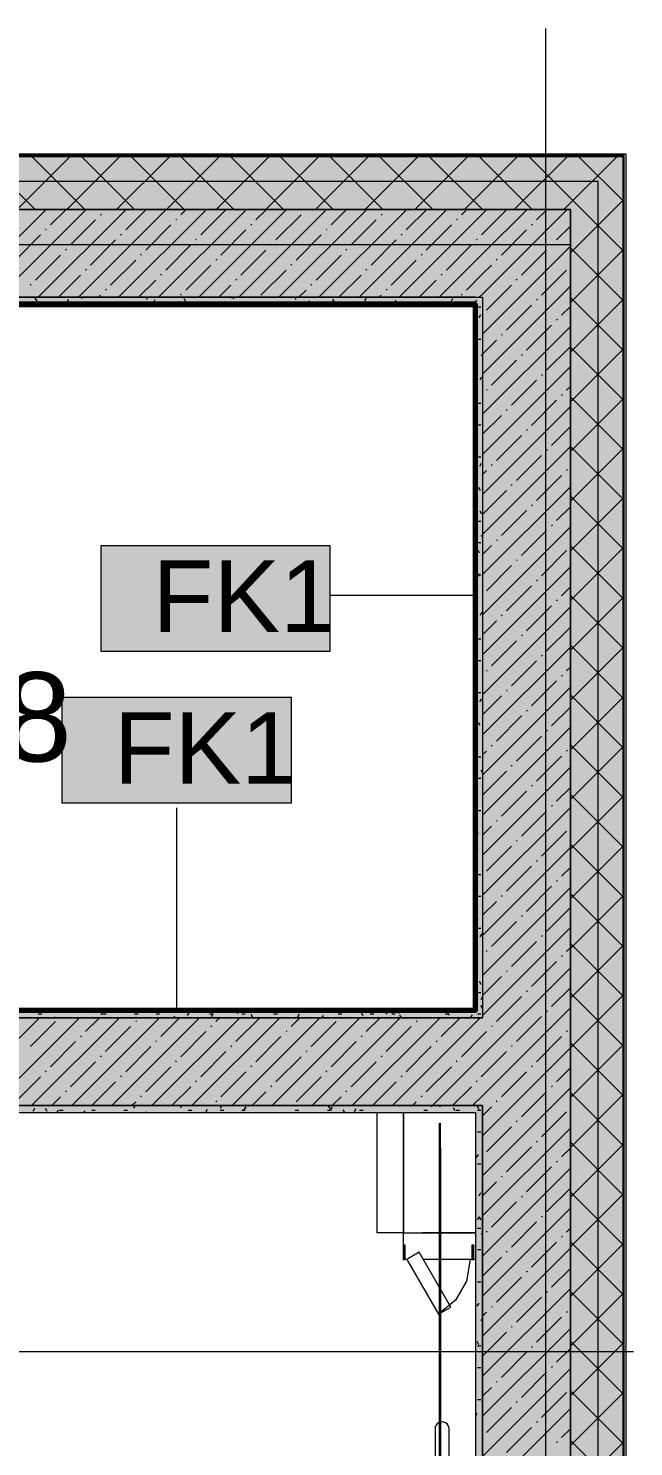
# Model space of a CAD drawing. Header units: millimetres. Extents: x -3817 to 677485, y -22715 to 103890.
# Drawn here: x 450817 to 452539, y 19799 to 23834 of the extents above; entities that cross this region are included whole.
import ezdxf

# ---------------------------------------------------------------- set-up
doc = ezdxf.new("R2010")
doc.units = ezdxf.units.MM
doc.layers.add('PDF _Геометрия', color=7, linetype='Continuous', true_color=0x1d1d1d)
doc.layers.add('PDF _Сплошная заливка', color=7, linetype='Continuous', true_color=0xffffff)
doc.layers.add('PDF _Текст', color=7, linetype='Continuous')
doc.styles.add('PDF GOST-Common', font='arial.ttf')

msp = doc.modelspace()

# ---------------------------------------------------------------- hatches: boundary and pattern name
at = {"layer": 'PDF _Сплошная заливка', "transparency": 33554559}
h = msp.add_hatch(color=256, dxfattribs=at)
h.paths.add_polyline_path([(452358.6, 23319), (452508.6, 23319), (452508.6, 23469), (447428.9, 23469), (447428.9, 23319), (450643.6, 23319)], flags=0)
h.paths.add_polyline_path([(437714.3, 23319), (438528.6, 23319), (438528.6, 23469), (437229.1, 23469), (437229.1, 23319), (437628.6, 23319)], flags=0)
h.paths.add_polyline_path([(436329.1, 23319), (436329.1, 23469), (435029.1, 23469), (435029.1, 23319), (435128.5, 23319)], flags=0)
h.paths.add_polyline_path([(445471.9, 23319), (446528.9, 23319), (446528.9, 23469), (445179.1, 23469), (445179.1, 23319)], flags=0)
h.paths.add_polyline_path([(439428.6, 23319), (440579.1, 23319), (440579.1, 23469), (439428.6, 23469)], flags=0)
h.paths.add_polyline_path([(444179, 23319), (444279.1, 23319), (444279.1, 23469), (442879.1, 23469), (442879.1, 23319), (443532.5, 23319)], flags=0)
h.paths.add_polyline_path([(433835.5, 23319), (434129.1, 23319), (434129.1, 23469), (432708.9, 23469), (432708.9, 23319), (433448.6, 23319)], flags=0)
h.paths.add_polyline_path([(427858.6, 23319), (428428.6, 23319), (428428.6, 23469), (423888.6, 23469), (423888.6, 23319), (427370.9, 23319)], flags=0)
h.paths.add_polyline_path([(429328.6, 23319), (430528.9, 23319), (430528.9, 23469), (429328.6, 23469)], flags=0)
h.paths.add_polyline_path([(420588.6, 23319), (420588.6, 23469), (420338.6, 23469), (420338.6, 23319), (420583, 23319)], flags=0)
h = msp.add_hatch(color=256, dxfattribs=at)
h.paths.add_polyline_path([(452508.6, 1669), (452508.6, 9619), (452358.6, 9619), (452358.6, 1669)], flags=0)
h.paths.add_polyline_path([(452358.6, 11919), (452508.6, 11919), (452508.6, 13839), (452358.6, 13839), (452358.6, 12224.7)], flags=0)
h.paths.add_polyline_path([(452508.6, 15039), (452508.6, 23319), (452358.6, 23319), (452358.6, 15039)], flags=0)
for points in [[(448708.6, 21019), (452108.6, 21019), (452108.6, 21039), (448688.6, 21039), (448688.6, 21019), (448704.2, 21019)], [(452108.6, 20769), (452108.6, 21019), (448708.6, 21019), (448708.6, 20769), (450643.6, 20769)], [(452108.6, 20749), (452108.6, 20769), (448708.6, 20769), (448708.6, 20749), (452088.6, 20749)]]:
    msp.add_hatch(color=256, dxfattribs=at).paths.add_polyline_path(points)

# ---------------------------------------------------------------- linework, layer by layer
at = {"layer": 'PDF _Геометрия', "color": 253, "lineweight": 9, "true_color": 0xaaaaaa}
for points in [[(452288.6, 19067.2), (452288.6, 21334.1), (452288.6, 23834.1)], [(447752.7, 23219), (449858.6, 23219), (452358.6, 23219)], [(452108.6, 20769), (448708.6, 20769)], [(452108.6, 19269), (452108.6, 20769)], [(452073.6, 20331.5), (452062.8, 20269.9), (452031.5, 20215.8), (451983.6, 20175.6)], [(447842.7, 20069), (450038.6, 20069), (452538.6, 20069)]]:
    msp.add_lwpolyline(points, dxfattribs=at)
at = {"layer": 'PDF _Геометрия', "color": 9, "lineweight": 9, "true_color": 0xc0c0c0}
for points in [[(440579.1, 23477), (442879.1, 23477), (442879.1, 23319), (442879.1, 23477), (444279.1, 23477), (444279.1, 23319), (444279.1, 23477), (445179.1, 23477), (445179.1, 23319), (445179.1, 23477), (446528.9, 23477), (446528.9, 23319), (446528.9, 23477), (447428.9, 23477), (447428.9, 23319), (447428.9, 23477), (452516.6, 23477), (452516.6, 23472), (452516.6, 23319), (452516.6, 15039), (452358.6, 15039), (452516.6, 15039), (452516.6, 13839)], [(449010.6, 23049), (452088.6, 23049)], [(452088.6, 23048), (452088.6, 21039)], [(448468.6, 20519), (447959.2, 20519), (447959.2, 21019), (448488.6, 21019), (448688.6, 21019), (452108.6, 21019), (448708.6, 21019), (448708.6, 20769), (452108.6, 20769), (448708.6, 20769), (448708.6, 20749), (448708.6, 20519), (448488.6, 20519)], [(448728.6, 20743.5), (448728.6, 20749), (452088.6, 20749), (452088.6, 18839)], [(451883.6, 20406.5), (451883.6, 20749), (451883.6, 20406.5), (451808.6, 20406.5), (451808.6, 20749)], [(451808.6, 20742.5), (451808.6, 20748)], [(451883.6, 20331.5), (451883.6, 20406.5), (452088.6, 20406.5), (451936.6, 20406.5)], [(452083.6, 20406.5), (451936.6, 20406.5), (452083.6, 20406.5)], [(451893.6, 20331.5), (451888.6, 20331.5)], [(452078.6, 20331.5), (451939.8, 20331.5)], [(452088.6, 20331.5), (452083.6, 20331.5)]]:
    msp.add_lwpolyline(points, dxfattribs=at)
at = {"layer": 'PDF _Геометрия', "color": 7, "lineweight": 9}
for points in [[(452511.6, 15039), (452511.6, 23319), (452511.6, 23469), (452511.6, 23472), (447428.9, 23472)], [(452508.6, 15039), (452508.6, 23319), (452508.6, 23469), (447428.9, 23469)], [(452437.6, 15039), (452437.6, 23398), (447428.9, 23398)], [(448688.6, 22669), (448688.6, 23049), (448688.6, 23069), (448488.6, 23069), (448688.6, 23069), (449005.5, 23069), (452088.6, 23069), (452108.6, 23069), (452108.6, 21039)], [(452088.6, 23069), (449009.6, 23069), (449005.5, 23069), (448997.1, 23069), (448984.6, 23069), (448934.6, 23069), (448688.6, 23069), (448688.6, 23049), (448688.6, 22499), (448688.6, 22668)], [(452108.6, 23069), (452108.6, 21039), (452108.6, 21019)], [(452088.1, 22220.1), (451675.6, 22220.1)], [(451238.6, 21039.5), (451238.6, 21616.2)], [(452087.6, 21039), (448709.6, 21039)], [(452108.6, 20769), (452108.6, 20749), (452108.6, 18839), (452108.6, 20749)], [(452013.6, 15089), (452013.6, 19849), (452013, 19854.2), (452011, 19859), (452007.8, 19863.1), (452003.6, 19866.3), (451998.8, 19868.3), (451993.6, 19869), (451988.5, 19868.3), (451983.6, 19866.3), (451979.5, 19863.1), (451976.3, 19859), (451974.3, 19854.2), (451973.6, 19849), (451973.6, 15089)]]:
    msp.add_lwpolyline(points, dxfattribs=at)
at = {"layer": 'PDF _Геометрия', "lineweight": 9}
for points in [[(450835.5, 23319), (450685.5, 23469)], [(450784.9, 23319), (450934.9, 23469)], [(450976.9, 23319), (450826.9, 23469)], [(450926.3, 23319), (451076.3, 23469)], [(451118.4, 23319), (450968.4, 23469)], [(451067.7, 23319), (451217.7, 23469)], [(451259.8, 23319), (451109.8, 23469)], [(451209.1, 23319), (451359.1, 23469)], [(451401.2, 23319), (451251.2, 23469)], [(451350.5, 23319), (451500.5, 23469)], [(451542.6, 23319), (451392.6, 23469)], [(451492, 23319), (451642, 23469)], [(451684.1, 23319), (451534.1, 23469)], [(451633.4, 23319), (451783.4, 23469)], [(451825.5, 23319), (451675.5, 23469)], [(451774.8, 23319), (451924.8, 23469)], [(451966.9, 23319), (451816.9, 23469)], [(451916.2, 23319), (452066.2, 23469)], [(452108.3, 23319), (451958.3, 23469)], [(452057.6, 23319), (452207.6, 23469)], [(452249.7, 23319), (452099.7, 23469)], [(452199.1, 23319), (452349.1, 23469)], [(452508.6, 23201.5), (452391.2, 23319), (452241.2, 23469)], [(452340.5, 23319), (452490.5, 23469)], [(452508.6, 23342.9), (452382.6, 23469)], [(452358.6, 23195.7), (452481.9, 23319), (452508.6, 23345.7)], [(450616.8, 23069), (450866.8, 23319)], [(450730.8, 23069), (450980.8, 23319)], [(450844.9, 23069), (451094.9, 23319)], [(450879.5, 23274.7), (450923.8, 23319)], [(450936.5, 23217.7), (451007.8, 23289)], [(450958.9, 23069), (451208.9, 23319)], [(451022.1, 23303.2), (451024.4, 23305.6)], [(451036.3, 23317.5), (451037.8, 23319)], [(451073, 23069), (451323, 23319)], [(451093.4, 23260.5), (451151.9, 23319)], [(451187, 23069), (451437, 23319)], [(451235.9, 23289), (451238.3, 23291.4)], [(451250.2, 23303.2), (451265.9, 23319)], [(451301.1, 23069), (451551.1, 23319)], [(451307.2, 23246.2), (451378.5, 23317.5)], [(451415.1, 23069), (451665.1, 23319)], [(451464, 23289), (451494, 23319)], [(451521, 23232), (451592.3, 23303.2)], [(451529.2, 23069), (451779.2, 23319)], [(451606.6, 23317.5), (451608.1, 23319)], [(451643.2, 23069), (451893.2, 23319)], [(451677.9, 23274.7), (451722.1, 23319)], [(451734.9, 23217.7), (451806.2, 23289)], [(451757.3, 23069), (452007.3, 23319)], [(451820.4, 23303.2), (451822.8, 23305.6)], [(451834.7, 23317.5), (451836.2, 23319)], [(451871.3, 23069), (452108.6, 23306.3), (452121.3, 23319)], [(451891.7, 23260.5), (451950.2, 23319)], [(451985.4, 23069), (452108.6, 23192.3), (452235.4, 23319)], [(452034.3, 23289), (452036.6, 23291.4)], [(452048.5, 23303.2), (452064.3, 23319)], [(452099.4, 23069), (452108.6, 23078.2), (452349.4, 23319)], [(452105.5, 23246.2), (452108.6, 23249.3), (452176.8, 23317.5)], [(452262.4, 23289), (452292.4, 23319)], [(450779.7, 23174.9), (450851, 23246.2)], [(450865.3, 23260.5), (450867.6, 23262.8)], [(451079.1, 23246.2), (451081.5, 23248.6)], [(451150.4, 23203.4), (451221.7, 23274.7)], [(451364.2, 23189.2), (451435.5, 23260.5)], [(451449.8, 23274.7), (451452.1, 23277.1)], [(451578.1, 23174.9), (451649.3, 23246.2)], [(451663.6, 23260.5), (451666, 23262.8)], [(451877.4, 23246.2), (451879.8, 23248.6)], [(451948.7, 23203.4), (452020, 23274.7)], [(452162.6, 23189.2), (452233.8, 23260.5)], [(452248.1, 23274.7), (452250.5, 23277.1)], [(452319.4, 23232), (452358.6, 23271.2)], [(450922.3, 23203.4), (450924.7, 23205.8)], [(450993.6, 23160.7), (451064.8, 23232)], [(451207.4, 23146.4), (451278.7, 23217.7)], [(451292.9, 23232), (451295.3, 23234.3)], [(451506.8, 23217.7), (451509.2, 23220.1)], [(451720.6, 23203.4), (451723, 23205.8)], [(451791.9, 23160.7), (451863.2, 23232)], [(452005.8, 23146.4), (452077, 23217.7)], [(452091.3, 23232), (452093.7, 23234.3)], [(452108.6, 22964.2), (452358.6, 23214.2)], [(452305.1, 23217.7), (452307.5, 23220.1)], [(452508.6, 23060.1), (452358.6, 23210.1)], [(452358.6, 23054.3), (452508.6, 23204.3)], [(450836.7, 23117.9), (450908, 23189.2)], [(451050.6, 23103.7), (451121.9, 23174.9)], [(451136.1, 23189.2), (451138.5, 23191.6)], [(451350, 23174.9), (451352.3, 23177.3)], [(451421.2, 23132.2), (451492.5, 23203.4)], [(451635.1, 23117.9), (451706.4, 23189.2)], [(451848.9, 23103.7), (451920.2, 23174.9)], [(451934.5, 23189.2), (451936.8, 23191.6)], [(452148.3, 23174.9), (452150.7, 23177.3)], [(452219.6, 23132.2), (452290.9, 23203.4)], [(450901.9, 23069), (450965.1, 23132.2)], [(450979.3, 23146.4), (450981.7, 23148.8)], [(451193.2, 23132.2), (451195.5, 23134.5)], [(451264.4, 23089.4), (451335.7, 23160.7)], [(451478.3, 23075.1), (451549.6, 23146.4)], [(451563.8, 23160.7), (451566.2, 23163)], [(451700.2, 23069), (451763.4, 23132.2)], [(451777.7, 23146.4), (451780, 23148.8)], [(451991.5, 23132.2), (451993.9, 23134.5)], [(452062.8, 23089.4), (452108.6, 23135.3), (452134.1, 23160.7)], [(452276.6, 23075.1), (452347.9, 23146.4)], [(450822.5, 23103.7), (450824.9, 23106)], [(451036.3, 23089.4), (451038.7, 23091.8)], [(451130, 23069), (451178.9, 23117.9)], [(451358.1, 23069), (451392.7, 23103.7)], [(451407, 23117.9), (451409.4, 23120.3)], [(451586.2, 23069), (451606.6, 23089.4)], [(451620.8, 23103.7), (451623.2, 23106)], [(451834.7, 23089.4), (451837, 23091.8)], [(451928.3, 23069), (451977.2, 23117.9)], [(452108.6, 22850.1), (452358.6, 23100.1)], [(452119.8, 23032.4), (452191.1, 23103.7)], [(452205.3, 23117.9), (452207.7, 23120.3)], [(451015.9, 23069), (451022.1, 23075.1)], [(451250.2, 23075.1), (451252.5, 23077.5)], [(451814.3, 23069), (451820.4, 23075.1)], [(452048.5, 23075.1), (452050.9, 23077.5)], [(452176.8, 22975.3), (452248.1, 23046.6)], [(452262.4, 23060.9), (452264.7, 23063.3)], [(452333.6, 23018.1), (452358.6, 23043.1)], [(452508.6, 22918.7), (452358.6, 23068.7)], [(452358.6, 22912.9), (452508.6, 23062.9)], [(452319.4, 23003.9), (452321.8, 23006.2)], [(452108.6, 22736.1), (452358.6, 22986.1)], [(452162.6, 22961.1), (452164.9, 22963.5)], [(452233.8, 22918.3), (452305.1, 22989.6)], [(452108.6, 22907.2), (452148.3, 22946.8)], [(452290.9, 22861.3), (452358.6, 22929.1)], [(452508.6, 22777.3), (452358.6, 22927.3)], [(452134.1, 22818.5), (452205.3, 22889.8)], [(452219.6, 22904.1), (452222, 22906.4)], [(452358.6, 22771.5), (452508.6, 22921.5)], [(452108.6, 22622), (452358.6, 22872)], [(452276.6, 22847), (452279, 22849.4)], [(452119.8, 22804.3), (452122.2, 22806.6)], [(452191.1, 22761.5), (452262.4, 22832.8)], [(452347.9, 22804.3), (452358.6, 22815)], [(452248.1, 22704.5), (452319.4, 22775.8)], [(452333.6, 22790), (452336, 22792.4)], [(452508.6, 22635.8), (452358.6, 22785.8)], [(452358.6, 22630), (452508.6, 22780)], [(452108.6, 22508), (452358.6, 22758)], [(452108.6, 22679.1), (452162.6, 22733)], [(452176.8, 22747.2), (452179.2, 22749.6)], [(452233.8, 22690.2), (452236.2, 22692.6)], [(452305.1, 22647.5), (452358.6, 22701)], [(452108.6, 22393.9), (452358.6, 22643.9)], [(452148.3, 22604.7), (452219.6, 22676)], [(452508.6, 22494.4), (452358.6, 22644.4)], [(452205.3, 22547.7), (452276.6, 22618.9)], [(452290.9, 22633.2), (452293.2, 22635.6)], [(452358.6, 22488.6), (452508.6, 22638.6)], [(452108.6, 22565), (452119.8, 22576.2)], [(452134.1, 22590.4), (452136.4, 22592.8)], [(452262.4, 22490.6), (452333.6, 22561.9)], [(452347.9, 22576.2), (452350.3, 22578.5)], [(452108.6, 22279.9), (452358.6, 22529.9)], [(452108.6, 22451), (452176.8, 22519.1)], [(452191.1, 22533.4), (452193.5, 22535.8)], [(452248.1, 22476.4), (452250.5, 22478.8)], [(452508.6, 22353), (452358.6, 22503)], [(452358.6, 22347.2), (452508.6, 22497.2)], [(452162.6, 22390.8), (452233.8, 22462.1)], [(452319.4, 22433.6), (452358.6, 22472.9)], [(452108.6, 22165.8), (452358.6, 22415.8)], [(452219.6, 22333.8), (452290.9, 22405.1)], [(452305.1, 22419.4), (452307.5, 22421.7)], [(452108.6, 22336.9), (452134.1, 22362.3)], [(452148.3, 22376.6), (452150.7, 22379)], [(452508.6, 22211.6), (452358.6, 22361.6)], [(452205.3, 22319.6), (452207.7, 22321.9)], [(452276.6, 22276.8), (452347.9, 22348.1)], [(452358.6, 22205.8), (452508.6, 22355.8)], [(452108.6, 22051.8), (452358.6, 22301.8)], [(452119.8, 22234), (452191.1, 22305.3)], [(452176.8, 22177), (452248.1, 22248.3)], [(452262.4, 22262.5), (452264.7, 22264.9)], [(452333.6, 22219.8), (452358.6, 22244.8)], [(452319.4, 22205.5), (452321.8, 22207.9)], [(452508.6, 22070.2), (452358.6, 22220.2)], [(452358.6, 22064.4), (452508.6, 22214.4)], [(452108.6, 21937.7), (452358.6, 22187.7)], [(452162.6, 22162.7), (452164.9, 22165.1)], [(452233.8, 22120), (452305.1, 22191.3)], [(452108.6, 22108.8), (452148.3, 22148.5)], [(452290.9, 22063), (452358.6, 22130.7)], [(452134.1, 22020.2), (452205.3, 22091.5)], [(452219.6, 22105.7), (452222, 22108.1)], [(452508.6, 21928.7), (452358.6, 22078.7)], [(452108.6, 21823.7), (452358.6, 22073.7)], [(452191.1, 21963.2), (452262.4, 22034.4)], [(452276.6, 22048.7), (452279, 22051.1)], [(452358.6, 21922.9), (452508.6, 22072.9)], [(452119.8, 22005.9), (452122.2, 22008.3)], [(452333.6, 21991.7), (452336, 21994)], [(452347.9, 22005.9), (452358.6, 22016.7)], [(452108.6, 21709.6), (452358.6, 21959.6)], [(452248.1, 21906.1), (452319.4, 21977.4)], [(452108.6, 21880.7), (452162.6, 21934.6)], [(452176.8, 21948.9), (452179.2, 21951.3)], [(452508.6, 21787.3), (452358.6, 21937.3)], [(452358.6, 21781.5), (452508.6, 21931.5)], [(452148.3, 21806.3), (452219.6, 21877.6)], [(452233.8, 21891.9), (452236.2, 21894.2)], [(452305.1, 21849.1), (452358.6, 21902.6)], [(452108.6, 21595.6), (452358.6, 21845.6)], [(452290.9, 21834.9), (452293.2, 21837.2)], [(452134.1, 21792.1), (452136.4, 21794.5)], [(452205.3, 21749.3), (452276.6, 21820.6)], [(452508.6, 21645.9), (452358.6, 21795.9)], [(452108.6, 21766.7), (452119.8, 21777.8)], [(452262.4, 21692.3), (452333.6, 21763.6)], [(452347.9, 21777.8), (452350.3, 21780.2)], [(452358.6, 21640.1), (452508.6, 21790.1)], [(452108.6, 21481.5), (452358.6, 21731.5)], [(452108.6, 21652.6), (452176.8, 21720.8)], [(452191.1, 21735.1), (452193.5, 21737.4)], [(452248.1, 21678), (452250.5, 21680.4)], [(452319.4, 21635.3), (452358.6, 21674.5)], [(452162.6, 21592.5), (452233.8, 21663.8)], [(452508.6, 21504.5), (452358.6, 21654.5)], [(452358.6, 21498.7), (452508.6, 21648.7)], [(452108.6, 21367.5), (452358.6, 21617.5)], [(452219.6, 21535.5), (452290.9, 21606.8)], [(452305.1, 21621), (452307.5, 21623.4)], [(452108.6, 21538.6), (452134.1, 21564)], [(452148.3, 21578.2), (452150.7, 21580.6)], [(452276.6, 21478.4), (452347.9, 21549.7)], [(452205.3, 21521.2), (452207.7, 21523.6)], [(452508.6, 21363), (452358.6, 21513.1)], [(452108.6, 21253.4), (452358.6, 21503.4)], [(452119.8, 21435.7), (452191.1, 21507)], [(452358.6, 21357.2), (452508.6, 21507.2)], [(452176.8, 21378.7), (452248.1, 21449.9)], [(452262.4, 21464.2), (452264.7, 21466.6)], [(452333.6, 21421.4), (452358.6, 21446.4)], [(452108.6, 21139.4), (452358.6, 21389.4)], [(452233.8, 21321.6), (452305.1, 21392.9)], [(452319.4, 21407.2), (452321.8, 21409.5)], [(452108.6, 21310.5), (452148.3, 21350.1)], [(452162.6, 21364.4), (452164.9, 21366.8)], [(452508.6, 21221.6), (452358.6, 21371.6)], [(452358.6, 21215.8), (452508.6, 21365.8)], [(452219.6, 21307.4), (452222, 21309.7)], [(452290.9, 21264.6), (452358.6, 21332.4)], [(452108.6, 21025.3), (452358.6, 21275.3)], [(452134.1, 21221.8), (452205.3, 21293.1)], [(452191.1, 21164.8), (452262.4, 21236.1)], [(452276.6, 21250.4), (452279, 21252.7)], [(452508.6, 21080.2), (452358.6, 21230.2)], [(452119.8, 21207.6), (452122.2, 21210)], [(452333.6, 21193.3), (452336, 21195.7)], [(452347.9, 21207.6), (452358.6, 21218.3)], [(452358.6, 21074.4), (452508.6, 21224.4)], [(451966.3, 20769), (452108.6, 20911.3), (452358.6, 21161.3)], [(452176.8, 21150.6), (452179.2, 21152.9)], [(452248.1, 21107.8), (452319.4, 21179.1)], [(452108.6, 21082.4), (452162.6, 21136.3)], [(452148.3, 21008), (452219.6, 21079.3)], [(452233.8, 21093.5), (452236.2, 21095.9)], [(452305.1, 21050.8), (452358.6, 21104.3)], [(452508.6, 20938.8), (452358.6, 21088.8)], [(452358.6, 20933), (452508.6, 21083)], [(452080.4, 20769), (452108.6, 20797.2), (452358.6, 21047.2)], [(452290.9, 21036.5), (452293.2, 21038.9)], [(450597.8, 20769), (450847.8, 21019)], [(450711.8, 20769), (450961.8, 21019)], [(450822.5, 20936.7), (450893.8, 21008)], [(450825.9, 20769), (451075.9, 21019)], [(450939.9, 20769), (451189.9, 21019)], [(450979.3, 20979.5), (451018.8, 21019)], [(451036.3, 20922.5), (451107.6, 20993.7)], [(451053.9, 20769), (451303.9, 21019)], [(451121.9, 21008), (451124.2, 21010.4)], [(451168, 20769), (451418, 21019)], [(451193.2, 20965.2), (451246.9, 21019)], [(451282, 20769), (451532, 21019)], [(451335.7, 20993.7), (451338.1, 20996.1)], [(451350, 21008), (451361, 21019)], [(451396.1, 20769), (451646.1, 21019)], [(451407, 20951), (451475, 21019)], [(451510.1, 20769), (451760.1, 21019)], [(451563.8, 20993.7), (451589.1, 21019)], [(451620.8, 20936.7), (451692.1, 21008)], [(451624.2, 20769), (451874.2, 21019)], [(451738.2, 20769), (451988.2, 21019)], [(451777.7, 20979.5), (451817.2, 21019)], [(451834.7, 20922.5), (451906, 20993.7)], [(451852.3, 20769), (452102.3, 21019)], [(451920.2, 21008), (451922.6, 21010.4)], [(451991.5, 20965.2), (452045.3, 21019)], [(452134.1, 20993.7), (452136.4, 20996.1)], [(452205.3, 20951), (452276.6, 21022.3)], [(450879.5, 20879.7), (450950.8, 20951)], [(450965.1, 20965.2), (450967.4, 20967.6)], [(451178.9, 20951), (451181.3, 20953.3)], [(451250.2, 20908.2), (451321.5, 20979.5)], [(451464, 20893.9), (451535.3, 20965.2)], [(451549.6, 20979.5), (451551.9, 20981.9)], [(451677.9, 20879.7), (451749.1, 20951)], [(451763.4, 20965.2), (451765.8, 20967.6)], [(451977.2, 20951), (451979.6, 20953.3)], [(452048.5, 20908.2), (452108.6, 20968.3), (452119.8, 20979.5)], [(452262.4, 20893.9), (452333.6, 20965.2)], [(452347.9, 20979.5), (452350.3, 20981.9)], [(452508.6, 20797.4), (452358.6, 20947.4)], [(451022.1, 20908.2), (451024.4, 20910.6)], [(451093.4, 20865.4), (451164.6, 20936.7)], [(451307.2, 20851.2), (451378.5, 20922.5)], [(451392.7, 20936.7), (451395.1, 20939.1)], [(451521, 20836.9), (451592.3, 20908.2)], [(451606.6, 20922.5), (451608.9, 20924.8)], [(451820.4, 20908.2), (451822.8, 20910.6)], [(451891.7, 20865.4), (451963, 20936.7)], [(452105.5, 20851.2), (452108.6, 20854.3), (452176.8, 20922.5)], [(452108.6, 20683.2), (452358.6, 20933.2)], [(452191.1, 20936.7), (452193.5, 20939.1)], [(452358.6, 20791.6), (452508.6, 20941.6)], [(450865.3, 20865.4), (450867.6, 20867.8)], [(450936.5, 20822.7), (451007.8, 20893.9)], [(451150.4, 20808.4), (451221.7, 20879.7)], [(451235.9, 20893.9), (451238.3, 20896.3)], [(451364.2, 20794.2), (451435.5, 20865.4)], [(451449.8, 20879.7), (451452.1, 20882.1)], [(451663.6, 20865.4), (451666, 20867.8)], [(451734.9, 20822.7), (451806.2, 20893.9)], [(451948.7, 20808.4), (452020, 20879.7)], [(452034.3, 20893.9), (452036.6, 20896.3)], [(452162.6, 20794.2), (452233.8, 20865.4)], [(452248.1, 20879.7), (452250.5, 20882.1)], [(452319.4, 20836.9), (452358.6, 20876.2)], [(450779.7, 20779.9), (450851, 20851.2)], [(450996.9, 20769), (451064.8, 20836.9)], [(451079.1, 20851.2), (451081.5, 20853.5)], [(451292.9, 20836.9), (451295.3, 20839.3)], [(451506.8, 20822.7), (451509.2, 20825)], [(451578.1, 20779.9), (451649.3, 20851.2)], [(451795.3, 20769), (451863.2, 20836.9)], [(451877.4, 20851.2), (451879.8, 20853.5)], [(452091.3, 20836.9), (452093.7, 20839.3)], [(452305.1, 20822.7), (452307.5, 20825)], [(450882.9, 20769), (450908, 20794.2)], [(450922.3, 20808.4), (450924.7, 20810.8)], [(451136.1, 20794.2), (451138.5, 20796.5)], [(451225, 20769), (451278.7, 20822.7)], [(451453.1, 20769), (451492.5, 20808.4)], [(451681.2, 20769), (451706.4, 20794.2)], [(451720.6, 20808.4), (451723, 20810.8)], [(451934.5, 20794.2), (451936.8, 20796.5)], [(452023.4, 20769), (452077, 20822.7)], [(452108.6, 20569.1), (452358.6, 20819.1)], [(452219.6, 20737.1), (452290.9, 20808.4)], [(452508.6, 20655.9), (452358.6, 20805.9)], [(452358.6, 20650.1), (452508.6, 20800.1)], [(451111, 20769), (451121.9, 20779.9)], [(451350, 20779.9), (451352.3, 20782.3)], [(451909.3, 20769), (451920.2, 20779.9)], [(452108.6, 20740.2), (452134.1, 20765.6)], [(452148.3, 20779.9), (452150.7, 20782.3)], [(452276.6, 20680.1), (452347.9, 20751.4)], [(452108.6, 20455.1), (452358.6, 20705.1)], [(452119.8, 20637.3), (452191.1, 20708.6)], [(452205.3, 20722.9), (452207.7, 20725.2)], [(452262.4, 20665.8), (452264.7, 20668.2)], [(452508.6, 20514.5), (452358.6, 20664.5)], [(452176.8, 20580.3), (452248.1, 20651.6)], [(452333.6, 20623.1), (452358.6, 20648.1)], [(452358.6, 20508.7), (452508.6, 20658.7)], [(452108.6, 20341), (452358.6, 20591)], [(452233.8, 20523.3), (452305.1, 20594.6)], [(452319.4, 20608.8), (452321.8, 20611.2)], [(452108.6, 20512.1), (452148.3, 20551.8)], [(452162.6, 20566.1), (452164.9, 20568.4)], [(452219.6, 20509), (452222, 20511.4)], [(452290.9, 20466.3), (452358.6, 20534)], [(452508.6, 20373.1), (452358.6, 20523.1)], [(452358.6, 20367.3), (452508.6, 20517.3)], [(452108.6, 20227), (452358.6, 20477)], [(452134.1, 20423.5), (452205.3, 20494.8)], [(452191.1, 20366.5), (452262.4, 20437.8)], [(452276.6, 20452), (452279, 20454.4)], [(452347.9, 20409.2), (452358.6, 20420)], [(452119.8, 20409.2), (452122.2, 20411.6)], [(452248.1, 20309.4), (452319.4, 20380.7)], [(452333.6, 20395), (452336, 20397.4)], [(452508.6, 20231.7), (452358.6, 20381.7)], [(452108.6, 20113), (452358.6, 20363)], [(452176.8, 20352.2), (452179.2, 20354.6)], [(452358.6, 20225.9), (452508.6, 20375.9)], [(452108.6, 20284), (452162.6, 20338)], [(452305.1, 20252.4), (452358.6, 20305.9)], [(452148.3, 20209.7), (452219.6, 20280.9)], [(452233.8, 20295.2), (452236.2, 20297.6)], [(452108.6, 19998.9), (452358.6, 20248.9)], [(452205.3, 20152.6), (452276.6, 20223.9)], [(452290.9, 20238.2), (452293.2, 20240.5)], [(452508.6, 20090.3), (452358.6, 20240.3)], [(452358.6, 20084.5), (452508.6, 20234.5)], [(452108.6, 20170), (452119.8, 20181.1)], [(452134.1, 20195.4), (452136.4, 20197.8)], [(452347.9, 20181.1), (452350.3, 20183.5)], [(452191.1, 20138.4), (452193.5, 20140.7)], [(452262.4, 20095.6), (452333.6, 20166.9)], [(452108.6, 19884.9), (452358.6, 20134.9)], [(452108.6, 20055.9), (452176.8, 20124.1)], [(452508.6, 19948.8), (452358.6, 20098.8)], [(452162.6, 19995.8), (452233.8, 20067.1)], [(452248.1, 20081.3), (452250.5, 20083.7)], [(452319.4, 20038.6), (452358.6, 20077.8)], [(452358.6, 19943), (452508.6, 20093)], [(452108.6, 19770.8), (452358.6, 20020.8)], [(452305.1, 20024.3), (452307.5, 20026.7)], [(452148.3, 19981.6), (452150.7, 19983.9)], [(452219.6, 19938.8), (452290.9, 20010.1)], [(452108.6, 19941.9), (452134.1, 19967.3)], [(452276.6, 19881.8), (452347.9, 19953)], [(452508.6, 19807.4), (452358.6, 19957.4)], [(452358.6, 19801.6), (452508.6, 19951.6)], [(452108.6, 19656.8), (452358.6, 19906.8)], [(452119.8, 19839), (452191.1, 19910.3)], [(452205.3, 19924.5), (452207.7, 19926.9)], [(452262.4, 19867.5), (452264.7, 19869.9)], [(452176.8, 19782), (452248.1, 19853.2)], [(452333.6, 19824.7), (452358.6, 19849.7)], [(452508.6, 19666), (452358.6, 19816)], [(452319.4, 19810.5), (452321.8, 19812.9)], [(452358.6, 19660.2), (452508.6, 19810.2)]]:
    msp.add_lwpolyline(points, dxfattribs=at)
at = {"layer": 'PDF _Геометрия', "color": 9, "lineweight": 9, "true_color": 0xc0c0c0}
msp.add_lwpolyline([(448488.6, 23319), (452358.6, 23319), (452108.6, 23319)], close=True, dxfattribs=at)
at = {"layer": 'PDF _Геометрия', "color": 7, "lineweight": 9}
for points in [[(452358.6, 23319), (452358.6, 15039)], [(451675.6, 22362), (451022.5, 22362), (451022.5, 22062), (451675.6, 22062)], [(451565.2, 21930.1), (450912.1, 21930.1), (450912.1, 21630.1), (451565.2, 21630.1)]]:
    msp.add_lwpolyline(points, close=True, dxfattribs=at)
at = {"layer": 'PDF _Геометрия', "color": 231, "lineweight": 70, "true_color": 0xff80c0}
for points in [[(452088.6, 23049), (449009.6, 23049), (449009.6, 22669), (448688.6, 22669)], [(449009.6, 23048), (452087.6, 23048), (452087.6, 21040), (448708.6, 21040)], [(452088.6, 21039), (452088.6, 23048)]]:
    msp.add_lwpolyline(points, dxfattribs=at)
at = {"layer": 'PDF _Геометрия', "color": 253, "lineweight": 9, "true_color": 0x9b9b9b}
for points in [[(450841.3, 23058.3), (450836.3, 23067)], [(450931, 23062.5), (450926, 23053.7)], [(450970, 23069), (450967.6, 23064.9)], [(451135.1, 23050.2), (451134.4, 23049)], [(451155.1, 23063.5), (451151.9, 23069)], [(451176.7, 23061.4), (451171.7, 23052.6)], [(451223.1, 23067.6), (451222.3, 23069)], [(451244.8, 23057.3), (451240, 23049)], [(451264.8, 23056.4), (451259.7, 23065.2)], [(451304.3, 23049), (451301.4, 23054)], [(451392.3, 23069), (451391.1, 23066.8)], [(451400.8, 23064.6), (451398.3, 23069)], [(451490.5, 23056.2), (451486.4, 23049)], [(451558.5, 23052.1), (451556.8, 23049)], [(451578.5, 23061.6), (451574.3, 23069)], [(451620.2, 23050.5), (451615.1, 23059.2)], [(451688.2, 23054.5), (451683.2, 23063.3)], [(451726.6, 23049), (451724.8, 23052.1)], [(451777.9, 23066.2), (451772.9, 23057.5)], [(451814.7, 23069), (451814.5, 23068.7)], [(451865.9, 23051.6), (451860.9, 23060.3)], [(451982, 23054), (451979.1, 23049)], [(452023.6, 23065.1), (452018.6, 23056.4)], [(452043.4, 23049), (452038.6, 23057.3)], [(452091.7, 23061.1), (452088.6, 23055.8), (452086.6, 23052.4)], [(452094.2, 23041.6), (452104.3, 23041.6)], [(452102.8, 23019.4), (452097.8, 23010.7)], [(452094.2, 22950.2), (452104.3, 22950.2)], [(452093.4, 22901.3), (452088.6, 22909.6)], [(452108.6, 22907.6), (452104.9, 22901)], [(452105.8, 22841.7), (452100.8, 22833)], [(452094.2, 22767.3), (452104.3, 22767.3)], [(452094.2, 22706.4), (452104.3, 22706.4)], [(452094.2, 22614.9), (452104.3, 22614.9)], [(452104.7, 22596), (452099.7, 22587.3)], [(452102.7, 22519.5), (452097.6, 22528.3)], [(452106.8, 22451.5), (452101.7, 22460.2)], [(452094.2, 22432), (452104.3, 22432)], [(452092.5, 22391.9), (452088.6, 22385.3)], [(452094.2, 22371.1), (452104.3, 22371.1)], [(452108.6, 22387.3), (452105.8, 22392.2)], [(452099.7, 22341.8), (452094.7, 22350.6)], [(452094.2, 22279.6), (452104.3, 22279.6)], [(452099.5, 22282.2), (452094.5, 22273.5)], [(452092.6, 22232.2), (452088.6, 22239.1)], [(452095.4, 22214.2), (452090.4, 22205.5)], [(452096.7, 22164.1), (452091.7, 22172.9)], [(452106.6, 22172.6), (452101.6, 22163.8)], [(452094.2, 22096.8), (452104.3, 22096.8)], [(452094.2, 22035.8), (452104.3, 22035.8)], [(452094.4, 21968.5), (452089.3, 21959.7)], [(452094.2, 21944.4), (452104.3, 21944.4)], [(452105.5, 21926.8), (452100.5, 21918.1)], [(452101.9, 21850.4), (452096.8, 21859.1)], [(452094.2, 21761.5), (452104.3, 21761.5)], [(452108.6, 21716.7), (452105, 21723)], [(452094.2, 21700.5), (452104.3, 21700.5)], [(452089.2, 21654.7), (452088.6, 21653.8)], [(452094.2, 21609.1), (452104.3, 21609.1)], [(452096.2, 21545), (452091.2, 21536.3)], [(452095.9, 21495), (452090.9, 21503.7)], [(452094.2, 21426.2), (452104.3, 21426.2)], [(452094.2, 21365.2), (452104.3, 21365.2)], [(452095.2, 21299.3), (452090.1, 21290.6)], [(452094.2, 21273.8), (452104.3, 21273.8)], [(452106.3, 21257.6), (452101.3, 21248.9)], [(452105.2, 21113.2), (452100.1, 21121.9)], [(452108.6, 21139.8), (452108.4, 21139.3)], [(452094.2, 21090.9), (452104.3, 21090.9)], [(452108.6, 21078.8), (452104.3, 21071.2)], [(450844.6, 21030), (450854.6, 21030)], [(450990.2, 21032.6), (450986.5, 21039)], [(451027.8, 21035.6), (451022.8, 21026.9)], [(451027.4, 21030), (451037.5, 21030)], [(451065, 21039), (451064.5, 21038.1)], [(451118.9, 21030), (451128.9, 21030)], [(451179.8, 21030), (451189.9, 21030)], [(451273.6, 21034.5), (451268.6, 21025.8)], [(451304, 21037.8), (451303.3, 21039)], [(451332.2, 21030), (451342.3, 21030)], [(451341.6, 21030.4), (451336.6, 21021.7)], [(451413.7, 21030.7), (451408.9, 21039)], [(451423.7, 21030), (451433.7, 21030)], [(451455.3, 21019.5), (451450.3, 21028.3)], [(451515.1, 21030), (451525.2, 21030)], [(451549.7, 21038.9), (451549.7, 21039)], [(451587.3, 21029.3), (451582.3, 21020.6)], [(451655.4, 21025.3), (451651.8, 21019)], [(451698, 21030), (451708.1, 21030)], [(451727.4, 21035.9), (451725.6, 21039)], [(451769.1, 21024.7), (451764, 21033.4)], [(451789.4, 21030), (451799.5, 21030)], [(451837.1, 21028.8), (451832.1, 21037.5)], [(451850.4, 21030), (451860.5, 21030)], [(451874.5, 21039), (451869.7, 21030.7)], [(451878, 21019), (451873.7, 21026.4)], [(452002.8, 21030), (452012.9, 21030)], [(452014.8, 21025.8), (452009.8, 21034.5)], [(452078.8, 21027.1), (452074.1, 21019)], [(452094.2, 21030), (452104.3, 21030)], [(452108.6, 21046.2), (452104.2, 21053.8)], [(450892.5, 21019), (450890.8, 21022)], [(451231.9, 21023.4), (451229.4, 21019)], [(450833.8, 20760.5), (450828.8, 20751.8)], [(450870.5, 20752.3), (450865.5, 20761)], [(450901.8, 20756.4), (450897.6, 20749)], [(450905.5, 20755.6), (450915.6, 20755.6)], [(450907.6, 20749), (450907.1, 20749.8)], [(450978, 20749), (450975.1, 20753.9)], [(450997, 20755.6), (451007, 20755.6)], [(451088.4, 20755.6), (451098.5, 20755.6)], [(451120.3, 20769), (451116.1, 20761.8)], [(451154, 20749), (451152.8, 20750.9)], [(451252.3, 20761.6), (451248, 20769)], [(451271.3, 20755.6), (451281.3, 20755.6)], [(451325.3, 20758.3), (451320.2, 20749.6)], [(451366.7, 20769), (451361.9, 20760.7)], [(451362.7, 20755.6), (451372.8, 20755.6)], [(451423.7, 20755.6), (451433.7, 20755.6)], [(451434.9, 20765.4), (451429.9, 20756.7)], [(451566.1, 20766.7), (451564.8, 20769)], [(451576.1, 20755.6), (451586.1, 20755.6)], [(451667.5, 20755.6), (451677.6, 20755.6)], [(451675.7, 20759.7), (451670.7, 20768.4)], [(451680.7, 20764.3), (451675.7, 20755.6)], [(451717.1, 20749), (451712.3, 20757.2)], [(451748.7, 20760.2), (451743.7, 20751.5)], [(451759, 20755.6), (451769, 20755.6)], [(451811.8, 20767.8), (451811.1, 20769)], [(451941.8, 20755.6), (451951.9, 20755.6)], [(451965, 20769), (451963, 20765.6)], [(451989.5, 20764.8), (451987.1, 20769)], [(452031.1, 20753.7), (452026.1, 20762.4)], [(452033.3, 20755.6), (452043.3, 20755.6)], [(452099.2, 20757.8), (452094.1, 20766.5)], [(452094.2, 20755.6), (452104.3, 20755.6)], [(452094.2, 20694.7), (452104.3, 20694.7)], [(452096, 20630.1), (452090.9, 20621.4)], [(452094.2, 20603.2), (452104.3, 20603.2)], [(452103, 20520.4), (452098, 20511.7)], [(452098.9, 20452.4), (452093.9, 20443.7)], [(452094.2, 20420.4), (452104.3, 20420.4)], [(452104.4, 20444), (452099.3, 20452.7)], [(452108.6, 20408.2), (452105.1, 20402.1)], [(452094.2, 20359.4), (452104.3, 20359.4)], [(452108.6, 20314.6), (452107.5, 20316.6)], [(452094.2, 20268), (452104.3, 20268)], [(452090.2, 20224.7), (452088.6, 20227.4)], [(452097.8, 20206.7), (452092.8, 20198)], [(452108.6, 20164.4), (452104, 20156.3)], [(452098.4, 20088.6), (452093.3, 20097.3)], [(452094.2, 20085.1), (452104.3, 20085.1)], [(452094.2, 20024.1), (452104.3, 20024.1)], [(452094.2, 19932.7), (452104.3, 19932.7)], [(452092.7, 19892.9), (452088.6, 19885.9)]]:
    msp.add_lwpolyline(points, dxfattribs=at)
at = {"layer": 'PDF _Геометрия', "color": 231, "lineweight": 9, "true_color": 0xff80c0}
for points in [[(452088.6, 23048), (452088.6, 23049)], [(448708.6, 21040), (448708.6, 21039), (452087.6, 21039), (452088.6, 21039)]]:
    msp.add_lwpolyline(points, dxfattribs=at)
at = {"layer": 'PDF _Геометрия', "color": 231, "lineweight": 30, "true_color": 0xff80c0}
for points in [[(451988.6, 12639), (451987.6, 20719)], [(451988.6, 12539), (451988.6, 20649)]]:
    msp.add_lwpolyline(points, dxfattribs=at)
at = {"layer": 'PDF _Геометрия', "color": 253, "lineweight": 13, "true_color": 0xaaaaaa}
for points in [[(451888.6, 20371.5), (451883.6, 20371.5), (451883.6, 20331.5), (451888.6, 20331.5)], [(451983.6, 20175.6), (452018.3, 20195.6), (451928.3, 20351.5), (451893.6, 20331.5)], [(452078.6, 20371.5), (452078.6, 20331.5), (452083.6, 20331.5), (452083.6, 20371.5)]]:
    msp.add_lwpolyline(points, close=True, dxfattribs=at)
at = {"layer": 'PDF _Сплошная заливка', "lineweight": 35, "transparency": 33554559}
for points in [[(448488.6, 23069), (452108.6, 23069), (448488.6, 23319), (452108.6, 23319)], [(452358.6, 15039), (452358.6, 23319), (452108.6, 15039), (452108.6, 23319)], [(448688.6, 23049), (452088.6, 23049), (448688.6, 23069), (452088.6, 23069)], [(452108.6, 21039), (452108.6, 23069), (452088.6, 21039), (452088.6, 23069)], [(452108.6, 18839), (452108.6, 20749), (452088.6, 18839), (452088.6, 20749)], [(451883.6, 20331.5), (451888.6, 20331.5), (451883.6, 20371.5), (451888.6, 20371.5)], [(452078.6, 20331.5), (452083.6, 20331.5), (452078.6, 20371.5), (452083.6, 20371.5)]]:
    msp.add_solid(points, dxfattribs=at)
at = {"layer": 'PDF _Сплошная заливка', "lineweight": 9, "transparency": 33554559}
for points in [[(451675.6, 22362), (451022.5, 22362), (451675.6, 22062), (451022.5, 22062)], [(451565.2, 21930.1), (450912.1, 21930.1), (451565.2, 21630.1), (450912.1, 21630.1)]]:
    msp.add_solid(points, dxfattribs=at)

# ---------------------------------------------------------------- texts
at = {"layer": 'PDF _Текст', "char_height": 203.2, "attachment_point": 4, "style": 'PDF GOST-Common'}
for insert in [(451169.6, 22218.5), (451059.2, 21786.7)]:
    msp.add_mtext('FK1', dxfattribs=dict(at, insert=insert))
at = {"layer": 'PDF _Текст', "color": 250, "true_color": 0x3c3c3c, "insert": (450249.5, 21873.2), "char_height": 254, "attachment_point": 4, "style": 'PDF GOST-Common'}
msp.add_mtext('2.48', dxfattribs=at)

doc.saveas('drawing.dxf')
